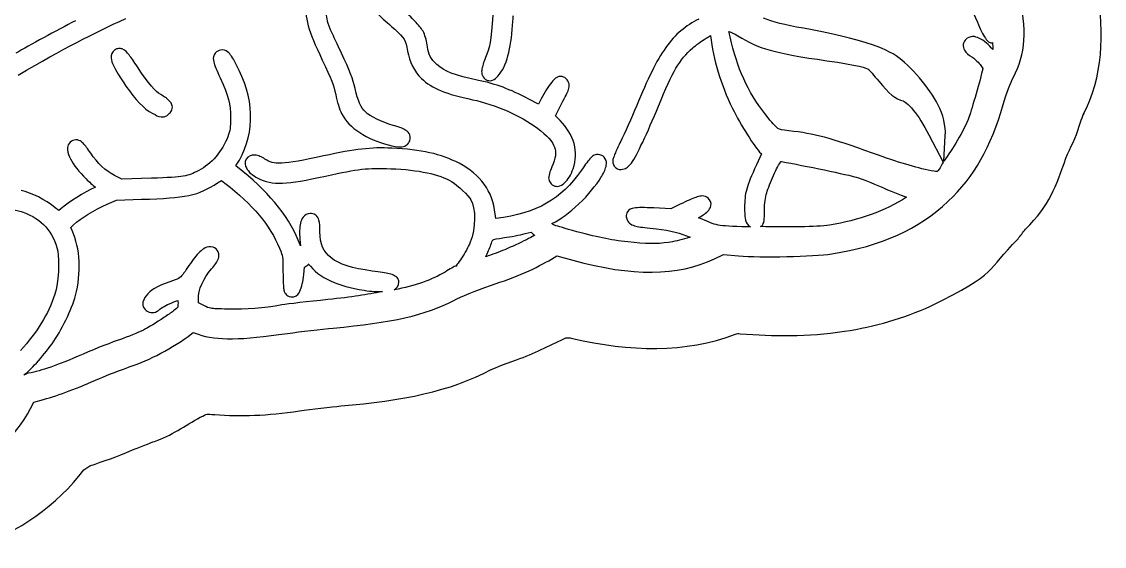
# Model space of a CAD drawing. Extents: x 3 to 173, y 187 to 306.
# Drawn here: x 15.89 to 29.4, y 231.14 to 237.69 of the extents above; entities that cross this region are included whole.
import ezdxf

# ---------------------------------------------------------------- set-up
doc = ezdxf.new("R2010")
doc.units = 0
doc.layers.add('Layer_1', color=7, linetype='CONTINUOUS')

msp = doc.modelspace()

# ---------------------------------------------------------------- linework, layer by layer
at = {"layer": 'Layer_1', "color": 7}
for points in [[(24.48806, 237.511524), (24.48806, 237.510959)], [(27.675183, 237.466509), (27.675183, 237.465945)], [(17.057112, 237.336377), (17.056548, 237.336377)], [(22.374684, 236.723418), (22.339959, 236.656721), (22.220895, 236.71901)], [(22.608951, 236.454441), (22.551626, 236.513419), (22.628244, 236.661146)], [(27.211047, 236.275845), (27.389642, 235.934093)], [(27.395766, 235.94569), (27.41617, 236.26264)], [(25.118652, 236.039766), (25.121959, 236.036464), (25.060223, 235.899761)], [(18.651817, 235.818154), (18.563623, 235.88926), (18.567481, 235.895327)], [(17.513556, 235.733287), (17.140385, 235.720615), (17.05164, 235.767467), (17.05164, 235.766902)], [(16.811861, 235.620804), (16.805796, 235.617982)], [(18.337004, 235.674432), (18.385512, 235.705301), (18.385541, 235.705338)], [(18.385541, 235.705338), (18.427434, 235.672818)], [(16.957863, 235.409298), (17.077477, 235.461114), (17.388362, 235.470484)], [(16.379708, 235.350091), (16.379708, 235.350655), (16.355454, 235.330251), (16.311357, 235.365529), (16.310792, 235.365529)], [(24.107723, 235.408632), (23.989763, 235.352958), (23.779199, 235.362328)], [(21.808064, 235.229469), (21.800898, 235.288451)], [(16.521302, 235.082429), (16.504213, 235.118807), (16.540595, 235.152431)], [(22.174058, 235.042198), (22.250125, 235.062038), (22.250111, 235.062069)], [(22.250111, 235.062069), (22.284285, 235.027895), (22.28485, 235.027895)], [(19.363435, 234.974244), (19.37005, 234.891562)], [(24.538256, 234.729225), (24.649601, 234.78049), (24.835913, 234.765053)], [(19.4108, 234.531782), (19.41962, 234.622181), (19.459859, 234.646988), (19.475294, 234.656358), (19.466474, 234.667393)], [(22.504272, 234.725367), (22.568212, 234.764502), (22.767201, 234.710485)], [(18.157889, 234.149244), (18.157324, 234.149244), (18.097242, 234.180111), (18.097242, 234.22972)], [(18.016264, 233.795442), (18.016828, 233.796006), (18.032814, 233.807577), (18.09455, 233.786636)], [(16.003212, 232.861684), (16.043452, 232.939956), (16.16527, 232.973579), (16.165835, 232.973579)], [(16.669528, 232.097398), (16.743191, 232.145935)]]:
    msp.add_lwpolyline(points, dxfattribs=at)
for points in [[(24.716815, 237.564082)], [(17.100094, 237.349582)], [(25.366129, 235.944002)]]:
    msp.add_lwpolyline(points, close=True, dxfattribs=at)
for points in [[(19.73163, 237.618032), (19.679792, 237.751785), (19.661478, 238.035534), (19.693595, 238.158775)], [(28.266678, 236.994721), (28.419727, 237.276647), (28.437007, 237.589792), (28.33613, 238.03762)], [(29.136295, 236.529359), (29.384998, 236.987502), (29.400413, 237.548681), (29.315308, 238.064818)], [(19.427911, 237.984596), (19.429322, 237.702176), (19.460116, 237.588728), (19.642886, 237.206281)], [(21.775515, 237.896977), (21.760557, 237.520163), (21.743979, 237.400689), (21.688421, 237.260877)], [(27.639902, 237.977439), (27.720906, 237.883896), (27.74983, 237.835298), (27.816844, 237.678128)], [(20.349519, 237.771843), (20.388548, 237.730173), (20.449228, 237.675269), (20.546304, 237.590492)], [(20.813642, 237.675918), (20.7725, 237.720738), (20.723162, 237.76847), (20.673084, 237.813171)], [(22.016394, 237.639063), (22.021277, 237.710488), (22.025561, 237.749158), (22.029625, 237.764739)], [(16.564349, 237.697725), (16.32472, 237.573186), (15.990408, 237.39152), (15.817454, 237.292031)], [(15.846667, 237.018868), (16.435701, 237.360038), (16.761106, 237.530356), (17.192737, 237.725524)], [(19.78179, 237.50724), (19.754217, 237.566571), (19.732838, 237.614919), (19.73163, 237.618032)], [(20.907902, 237.549691), (20.887497, 237.592651), (20.854787, 237.631098), (20.813642, 237.675918)], [(21.832289, 237.006267), (21.945393, 237.126601), (21.996921, 237.354269), (22.016394, 237.639063)], [(24.340887, 237.718779), (24.17779, 237.636568), (24.047127, 237.53107), (23.928577, 237.363794)], [(25.645115, 237.603195), (25.40982, 237.646426), (25.259791, 237.682579), (25.149572, 237.728321)], [(27.816844, 237.678128), (27.833862, 237.638236), (27.852472, 237.597308), (27.869761, 237.562925)], [(19.882111, 237.293919), (19.845104, 237.371956), (19.809357, 237.447905), (19.78179, 237.50724)], [(20.546304, 237.590492), (20.668411, 237.483852), (20.685863, 237.455291), (20.707259, 237.319844)], [(20.954203, 237.372199), (20.947458, 237.431807), (20.932049, 237.498838), (20.907902, 237.549691)], [(24.264819, 237.358286), (24.302197, 237.392519), (24.370935, 237.442055), (24.432389, 237.480104)], [(24.432389, 237.480104), (24.453217, 237.493001), (24.470353, 237.50192), (24.48806, 237.511524)], [(24.48806, 237.510959), (24.520744, 237.210037), (24.612331, 236.906456), (24.760912, 236.603657)], [(24.716798, 237.564037), (24.743129, 237.553707), (24.779621, 237.540584), (24.829247, 237.508913)], [(24.717351, 237.561824), (24.717171, 237.562671), (24.717083, 237.563235), (24.716815, 237.564082)], [(24.748771, 237.42292), (24.736551, 237.47293), (24.72529, 237.522869), (24.717351, 237.561824)], [(24.829247, 237.508913), (25.081297, 237.348094), (25.284928, 237.29191), (25.936639, 237.199132)], [(26.804323, 237.258133), (26.600036, 237.39283), (26.246651, 237.492677), (25.645115, 237.603195)], [(27.757315, 237.501237), (27.72517, 237.502083), (27.689737, 237.480973), (27.675183, 237.466509)], [(27.834486, 237.480296), (27.80838, 237.49119), (27.78946, 237.500446), (27.757315, 237.501237)], [(28.009221, 237.337531), (27.957952, 237.393103), (27.903831, 237.451337), (27.834486, 237.480296)], [(27.869761, 237.562925), (27.887061, 237.528542), (27.899493, 237.503918), (27.917166, 237.480793)], [(27.917166, 237.480793), (27.932603, 237.460614), (27.936018, 237.438332), (27.985514, 237.423468)], [(17.100106, 237.349613), (17.084028, 237.347919), (17.068466, 237.343319), (17.057112, 237.336377)], [(17.145846, 237.345179), (17.132765, 237.350005), (17.116173, 237.351275), (17.100094, 237.349582)], [(17.232386, 237.270212), (17.20549, 237.304367), (17.187679, 237.329812), (17.145846, 237.345179)], [(21.072163, 237.150609), (20.998447, 237.217174), (20.964414, 237.281662), (20.954203, 237.372199)], [(23.928577, 237.363794), (23.80986, 237.196281), (23.700558, 236.968723), (23.562571, 236.631781)], [(23.836524, 236.630683), (24.023325, 237.083909), (24.091882, 237.199902), (24.264819, 237.358286)], [(25.204628, 236.487506), (24.982905, 236.757519), (24.840011, 237.049472), (24.748771, 237.42292)], [(27.641008, 237.405863), (27.635562, 237.379193), (27.642702, 237.349672), (27.654245, 237.329795)], [(27.675183, 237.465945), (27.6611, 237.451862), (27.646447, 237.432541), (27.641008, 237.405863)], [(27.985514, 237.423468), (27.992034, 237.421492), (27.997283, 237.425725), (28.004254, 237.425725)], [(28.004254, 237.425725), (28.001319, 237.404248), (28.013736, 237.354617), (28.009221, 237.337531)], [(17.056548, 237.336377), (17.019938, 237.313742), (17.006431, 237.264655), (17.009143, 237.232747)], [(17.009143, 237.232747), (17.011965, 237.200839), (17.021944, 237.173043), (17.036705, 237.140695)], [(17.336566, 237.121385), (17.291656, 237.188958), (17.259273, 237.236058), (17.232386, 237.270212)], [(18.292424, 237.270613), (18.278482, 237.239061), (18.282865, 237.211157), (18.288566, 237.18683)], [(18.354711, 237.326837), (18.336479, 237.319838), (18.306366, 237.302171), (18.292424, 237.270613)], [(18.442905, 237.32187), (18.417025, 237.335389), (18.37864, 237.33601), (18.354711, 237.326837)], [(18.499129, 237.270057), (18.484059, 237.290462), (18.468771, 237.308343), (18.442905, 237.32187)], [(18.604963, 237.078787), (18.559068, 237.171694), (18.529265, 237.229279), (18.499129, 237.270057)], [(19.642886, 237.206281), (19.756731, 236.968031), (19.787031, 236.889032), (19.811005, 236.775782)], [(20.052438, 236.853497), (20.027913, 236.966547), (19.984214, 237.078595), (19.882111, 237.293919)], [(20.707259, 237.319844), (20.727466, 237.191927), (20.792123, 237.061478), (20.88089, 236.976989)], [(21.688421, 237.260877), (21.662344, 237.19524), (21.645241, 237.148546), (21.636608, 237.108189)], [(27.329079, 236.64463), (27.221911, 236.854239), (26.979574, 237.142583), (26.804323, 237.258133)], [(27.654245, 237.329795), (27.677048, 237.290039), (27.707449, 237.271429), (27.747401, 237.247113)], [(27.747401, 237.247113), (27.776035, 237.229671), (27.819446, 237.189229), (27.849376, 237.151752)], [(17.036705, 237.140695), (17.066191, 237.075996), (17.117245, 236.99379), (17.1927, 236.883277)], [(17.627607, 236.776324), (17.55914, 236.816427), (17.482779, 236.90139), (17.336566, 237.121385)], [(18.288566, 237.18683), (18.299968, 237.138175), (18.32506, 237.083401), (18.370145, 236.984533)], [(18.567481, 235.895327), (18.797963, 236.231671), (18.808309, 236.667163), (18.604963, 237.078787)], [(21.592511, 236.953274), (21.286635, 237.017316), (21.165023, 237.066756), (21.072163, 237.150609)], [(21.636608, 237.108189), (21.63229, 237.08801), (21.62953, 237.069234), (21.631646, 237.047556)], [(25.936639, 237.199132), (26.334702, 237.142465), (26.441071, 237.1066), (26.456433, 237.092745)], [(26.456433, 237.092745), (26.45474, 237.094439), (26.478305, 237.070027), (26.502737, 237.042036)], [(27.884143, 237.095525), (27.854634, 236.968796), (27.745764, 236.591217), (27.713816, 236.504623)], [(27.849376, 237.151752), (27.864334, 237.133013), (27.876272, 237.114702), (27.88245, 237.102694)], [(27.88245, 237.102694), (27.884425, 237.098997), (27.883861, 237.097614), (27.884143, 237.095525)], [(18.370145, 236.984533), (18.477282, 236.749594), (18.498551, 236.66657), (18.498579, 236.485132)], [(20.88089, 236.976989), (21.010893, 236.853263), (21.195085, 236.780709), (21.51589, 236.712956)], [(22.220895, 236.71901), (21.972833, 236.848191), (21.817408, 236.906185), (21.592511, 236.953274)], [(21.631646, 237.047556), (21.633904, 237.025881), (21.643584, 236.99924), (21.662516, 236.980308)], [(21.662516, 236.980308), (21.671067, 236.971757), (21.683457, 236.960637), (21.703856, 236.953864)], [(21.703856, 236.953864), (21.72426, 236.947091), (21.750132, 236.948812), (21.767246, 236.955557)], [(21.767246, 236.955557), (21.801471, 236.968906), (21.81346, 236.986235), (21.832289, 237.006267)], [(22.578084, 236.995167), (22.537241, 236.976738), (22.529576, 236.958416), (22.505322, 236.930677)], [(22.654152, 236.995167), (22.633888, 237.004565), (22.598506, 237.004368), (22.578084, 236.995167)], [(22.68998, 236.968723), (22.682614, 236.975891), (22.674429, 236.985797), (22.654152, 236.995167)], [(22.7225, 236.909744), (22.717618, 236.937176), (22.69981, 236.959133), (22.68998, 236.968723)], [(26.502737, 237.042036), (26.527177, 237.014039), (26.55689, 236.978431), (26.58652, 236.942818)], [(26.58652, 236.942818), (26.713427, 236.790288), (26.792732, 236.717342), (26.891893, 236.697524)], [(28.138795, 236.653517), (28.181808, 236.801636), (28.228979, 236.925272), (28.266678, 236.994721)], [(17.1927, 236.883277), (17.311027, 236.709973), (17.413022, 236.601191), (17.526735, 236.542073)], [(20.186934, 236.556391), (20.118839, 236.624454), (20.088221, 236.688442), (20.052438, 236.853497)], [(22.505322, 236.930677), (22.464783, 236.884319), (22.414977, 236.801388), (22.374684, 236.723418)], [(22.628244, 236.661146), (22.675527, 236.752055), (22.70073, 236.799658), (22.714784, 236.840289)], [(22.714784, 236.840289), (22.721812, 236.860609), (22.727385, 236.882301), (22.7225, 236.909744)], [(17.735645, 236.695848), (17.705097, 236.729633), (17.668388, 236.752445), (17.627607, 236.776324)], [(17.755491, 236.671605), (17.748294, 236.682301), (17.742221, 236.688595), (17.735645, 236.695848)], [(17.772576, 236.618135), (17.772528, 236.64235), (17.762659, 236.660897), (17.755491, 236.671605)], [(19.811005, 236.775782), (19.829406, 236.688812), (19.855232, 236.595842), (19.883215, 236.539861)], [(21.51589, 236.712956), (21.804643, 236.651976), (22.110741, 236.517483), (22.326729, 236.357424)], [(26.891893, 236.697524), (26.894715, 236.69696), (26.956381, 236.658693), (27.017019, 236.583425)], [(17.526735, 236.542073), (17.571414, 236.518847), (17.590035, 236.503036), (17.633672, 236.497426)], [(17.702021, 236.5134), (17.718728, 236.524209), (17.725953, 236.532929), (17.733441, 236.540408)], [(17.733441, 236.540408), (17.739734, 236.546674), (17.745935, 236.552177), (17.753837, 236.563014)], [(17.753837, 236.563014), (17.761739, 236.573852), (17.772633, 236.593932), (17.772576, 236.618135)], [(19.883215, 236.539861), (19.974596, 236.356975), (20.20113, 236.217498), (20.466399, 236.148498)], [(20.527585, 236.392129), (20.387642, 236.42952), (20.231957, 236.511393), (20.186934, 236.556391)], [(23.562571, 236.631781), (23.504651, 236.490351), (23.414602, 236.289803), (23.366339, 236.193566)], [(23.640843, 236.184749), (23.700095, 236.310152), (23.769189, 236.467307), (23.836524, 236.630683)], [(24.760912, 236.603657), (24.811808, 236.499938), (24.88128, 236.378746), (24.947224, 236.27403)], [(27.017019, 236.583425), (27.077658, 236.508153), (27.146147, 236.400945), (27.211047, 236.275845)], [(27.41617, 236.26264), (27.423649, 236.378043), (27.385428, 236.53442), (27.329079, 236.64463)], [(27.452532, 235.445253), (27.779571, 235.757098), (27.982875, 236.116584), (28.138795, 236.653517)], [(29.088145, 236.38211), (29.118949, 236.488183), (29.162087, 236.576877), (29.136295, 236.529359)], [(17.633672, 236.497426), (17.655488, 236.494604), (17.685305, 236.502591), (17.702021, 236.5134)], [(18.498579, 236.485132), (18.498599, 236.363497), (18.494374, 236.335151), (18.463852, 236.249765)], [(22.771559, 235.850858), (22.844381, 236.064051), (22.785021, 236.272498), (22.608951, 236.454441)], [(25.3281, 236.354664), (25.305889, 236.368239), (25.273335, 236.403841), (25.204628, 236.487506)], [(27.713816, 236.504623), (27.640627, 236.306218), (27.507898, 236.095835), (27.395766, 235.94569)], [(20.673107, 236.338662), (20.635608, 236.360562), (20.589815, 236.375506), (20.527585, 236.392129)], [(20.72492, 236.29236), (20.709878, 236.315277), (20.691855, 236.327717), (20.673107, 236.338662)], [(20.735393, 236.201409), (20.746259, 236.229741), (20.739962, 236.269441), (20.72492, 236.29236)], [(22.326729, 236.357424), (22.450277, 236.265865), (22.515098, 236.189976), (22.539499, 236.121503)], [(24.947224, 236.27403), (25.013165, 236.169317), (25.068058, 236.086657), (25.118652, 236.039766)], [(25.465903, 236.325451), (25.380229, 236.335696), (25.350314, 236.341114), (25.3281, 236.354664)], [(26.508802, 236.046534), (25.972388, 236.238052), (25.789926, 236.286727), (25.465903, 236.325451)], [(28.921479, 235.983127), (28.975335, 236.117617), (29.046963, 236.240282), (29.088145, 236.38211)], [(16.474515, 236.151074), (16.46348, 236.127735), (16.462405, 236.105227), (16.464042, 236.08548)], [(16.532393, 236.204541), (16.508489, 236.195369), (16.48555, 236.174406), (16.474515, 236.151074)], [(16.606256, 236.20567), (16.582832, 236.214193), (16.55218, 236.21219), (16.532393, 236.204541)], [(16.659173, 236.169289), (16.64509, 236.183428), (16.62967, 236.197144), (16.606256, 236.20567)], [(16.753983, 236.044163), (16.713625, 236.103796), (16.687356, 236.140991), (16.659173, 236.169289)], [(18.463852, 236.249765), (18.402042, 236.076793), (18.255052, 235.906255), (18.103908, 235.829186)], [(20.466399, 236.148498), (20.53096, 236.131705), (20.575131, 236.121912), (20.619637, 236.12369)], [(20.619637, 236.12369), (20.641904, 236.124537), (20.66648, 236.129165), (20.689092, 236.143531)], [(20.689092, 236.143531), (20.711698, 236.157896), (20.727595, 236.181089), (20.735393, 236.201409)], [(23.366339, 236.193566), (23.340601, 236.142238), (23.317447, 236.092338), (23.300192, 236.051901)], [(23.499732, 235.92182), (23.537849, 235.97177), (23.58159, 236.059344), (23.640843, 236.184749)], [(16.464042, 236.08548), (16.467344, 236.045983), (16.481483, 236.01184), (16.501527, 235.974132)], [(17.05164, 235.766902), (16.941601, 235.824696), (16.837741, 235.920394), (16.753983, 236.044163)], [(18.796775, 236.022104), (18.76301, 236.022104), (18.718681, 236.011944), (18.694249, 235.970842)], [(18.865126, 236.00503), (18.844665, 236.013779), (18.831539, 236.022104), (18.796775, 236.022104)], [(18.927413, 235.971956), (18.906952, 235.984854), (18.885587, 235.996284), (18.865126, 236.00503)], [(19.659977, 236.011092), (19.40134, 235.954348), (19.241616, 235.92568), (19.137426, 235.921797)], [(20.511605, 236.108106), (20.246796, 236.120072), (20.058258, 236.098482), (19.659977, 236.011092)], [(21.351657, 235.91904), (21.123407, 236.037136), (20.875268, 236.091692), (20.511605, 236.108106)], [(22.539499, 236.121503), (22.563911, 236.05303), (22.556602, 235.981526), (22.508079, 235.873455)], [(23.046093, 236.023772), (23.021004, 236.014657), (23.005191, 236.000602), (22.990419, 235.985187)], [(23.119957, 236.022643), (23.102854, 236.029219), (23.071183, 236.032832), (23.046093, 236.023772)], [(23.183347, 235.952638), (23.175529, 235.980748), (23.149409, 236.011349), (23.119957, 236.022643)], [(23.279246, 235.998434), (23.273827, 235.983223), (23.267672, 235.981755), (23.267672, 235.947172)], [(23.300192, 236.051901), (23.291556, 236.031694), (23.284664, 236.013657), (23.279246, 235.998434)], [(27.23806, 235.826601), (27.037466, 235.868807), (26.844265, 235.926764), (26.508802, 236.046534)], [(16.501527, 235.974132), (16.541616, 235.89872), (16.608492, 235.812365), (16.695001, 235.726637)], [(18.694249, 235.970842), (18.669809, 235.929725), (18.681848, 235.887854), (18.695914, 235.861147)], [(18.695914, 235.861147), (18.723939, 235.80774), (18.772735, 235.768892), (18.838679, 235.734368)], [(19.137426, 235.921797), (19.033235, 235.917902), (18.989394, 235.93286), (18.927413, 235.971956)], [(19.683139, 235.759725), (20.104782, 235.85237), (20.195547, 235.862719), (20.497836, 235.851778)], [(21.800898, 235.288451), (21.767951, 235.572005), (21.618337, 235.781058), (21.351657, 235.91904)], [(22.508079, 235.873455), (22.495379, 235.845148), (22.484852, 235.817115), (22.477763, 235.791876)], [(22.990419, 235.985187), (22.960879, 235.954377), (22.930775, 235.910926), (22.87742, 235.834703)], [(23.119945, 235.740972), (23.150411, 235.790146), (23.172526, 235.833535), (23.182782, 235.878225)], [(23.182782, 235.878225), (23.187919, 235.900577), (23.191153, 235.924515), (23.183347, 235.952638)], [(23.267672, 235.947172), (23.267672, 235.921094), (23.276167, 235.887315), (23.3035, 235.864489)], [(23.3035, 235.864489), (23.330847, 235.841657), (23.366286, 235.839512), (23.390591, 235.844649)], [(23.390591, 235.844649), (23.439204, 235.854893), (23.470375, 235.88335), (23.499732, 235.92182)], [(25.060223, 235.899761), (24.996588, 235.758292), (24.959978, 235.673052), (24.938405, 235.596592)], [(25.272423, 235.766524), (25.306967, 235.843384), (25.346478, 235.917225), (25.360067, 235.936298)], [(25.366129, 235.944014), (25.364662, 235.943449), (25.359153, 235.943167), (25.373848, 235.940712)], [(25.360067, 235.936298), (25.363826, 235.941575), (25.364495, 235.942055), (25.366129, 235.944002)], [(25.373848, 235.940712), (25.513018, 235.916356), (25.721986, 235.875007), (25.908527, 235.835982)], [(27.389642, 235.934093), (27.371749, 235.910528), (27.354866, 235.862485), (27.338379, 235.844245)], [(28.414887, 235.097144), (28.725918, 235.401978), (28.793753, 235.629203), (28.921479, 235.983127)], [(16.695001, 235.726637), (16.739646, 235.682396), (16.775138, 235.652399), (16.811861, 235.620804)], [(17.90933, 235.75863), (17.833892, 235.745987), (17.720089, 235.740173), (17.513556, 235.733287)], [(18.103908, 235.829186), (18.024429, 235.788659), (17.984765, 235.771262), (17.90933, 235.75863)], [(19.366192, 234.900931), (19.250856, 235.219399), (19.005538, 235.530868), (18.651817, 235.818154)], [(18.838679, 235.734368), (18.925499, 235.688918), (19.02095, 235.666434), (19.148461, 235.671531)], [(19.148461, 235.671531), (19.275971, 235.676639), (19.438503, 235.705999), (19.683139, 235.759725)], [(20.497836, 235.851778), (20.848985, 235.839078), (21.099892, 235.782639), (21.256861, 235.690823)], [(22.87742, 235.834703), (22.618527, 235.464831), (22.331555, 235.302522), (21.808064, 235.229469)], [(22.470044, 235.754944), (22.468351, 235.742385), (22.462856, 235.731717), (22.474455, 235.701477)], [(22.477763, 235.791876), (22.474235, 235.779261), (22.471737, 235.76752), (22.470044, 235.754944)], [(22.666279, 235.674469), (22.710619, 235.716119), (22.746198, 235.776605), (22.771559, 235.850858)], [(22.845439, 235.414652), (22.962584, 235.525834), (23.059014, 235.642626), (23.119945, 235.740972)], [(25.188087, 235.5521), (25.204371, 235.604808), (25.237879, 235.689661), (25.272423, 235.766524)], [(25.908527, 235.835982), (26.095064, 235.796956), (26.265292, 235.758196), (26.304848, 235.746133)], [(26.304848, 235.746133), (26.367369, 235.727083), (26.512683, 235.670543), (26.615183, 235.625418)], [(27.310269, 235.815029), (27.312809, 235.815594), (27.291219, 235.815312), (27.23806, 235.826601)], [(27.338379, 235.844245), (27.311285, 235.814259), (27.307712, 235.814428), (27.310269, 235.815029)], [(16.805796, 235.617982), (16.665221, 235.553062), (16.4921, 235.443817), (16.379708, 235.350091)], [(17.978164, 235.518439), (18.116653, 235.547615), (18.218327, 235.597769), (18.337004, 235.674432)], [(18.427434, 235.672818), (18.778312, 235.402248), (18.99045, 235.146674), (19.109285, 234.860876)], [(21.256861, 235.690823), (21.331325, 235.647265), (21.467633, 235.514062), (21.49774, 235.462619)], [(22.474455, 235.701477), (22.481144, 235.684064), (22.492546, 235.66559), (22.511387, 235.651315)], [(22.511387, 235.651315), (22.530239, 235.637035), (22.555744, 235.630346), (22.576981, 235.631475)], [(22.576981, 235.631475), (22.619452, 235.633733), (22.644107, 235.653658), (22.666279, 235.674469)], [(24.938405, 235.596592), (24.916843, 235.520135), (24.912581, 235.45492), (24.912497, 235.36839)], [(26.615183, 235.625418), (26.717632, 235.580322), (26.852814, 235.525568), (26.933236, 235.495881)], [(16.310792, 235.365529), (16.18817, 235.464594), (16.018478, 235.552568), (15.884702, 235.579402)], [(17.388362, 235.470484), (17.666562, 235.478894), (17.839672, 235.489252), (17.978164, 235.518439)], [(21.49774, 235.462619), (21.556479, 235.362243), (21.562296, 235.109866), (21.488371, 234.934005)], [(24.304505, 235.494623), (24.258215, 235.478395), (24.197543, 235.451132), (24.107723, 235.408632)], [(24.368448, 235.510596), (24.347366, 235.508056), (24.327653, 235.502722), (24.304505, 235.494623)], [(24.442312, 235.496824), (24.416344, 235.512854), (24.389539, 235.51308), (24.368448, 235.510596)], [(24.493021, 235.416345), (24.490481, 235.452667), (24.464697, 235.482995), (24.442312, 235.496824)], [(25.160528, 235.331614), (25.160528, 235.427733), (25.168896, 235.490022), (25.188087, 235.5521)], [(26.933236, 235.495881), (26.663144, 235.327143), (26.339793, 235.205554), (25.971363, 235.149168)], [(15.505466, 235.3727), (15.740328, 235.349812), (15.84363, 235.331871), (15.91171, 235.308206)], [(16.540595, 235.152431), (16.630474, 235.235424), (16.800806, 235.341621), (16.957863, 235.409298)], [(22.508096, 235.167708), (22.629257, 235.229799), (22.720285, 235.29587), (22.845439, 235.414652)], [(23.530601, 235.359506), (23.502943, 235.354313), (23.464872, 235.346354), (23.443507, 235.301628)], [(23.779199, 235.362328), (23.656323, 235.367634), (23.585934, 235.370005), (23.530601, 235.359506)], [(24.338129, 235.24106), (24.393871, 235.272912), (24.434723, 235.29882), (24.464359, 235.335317)], [(24.464359, 235.335317), (24.479627, 235.354113), (24.495465, 235.380026), (24.493021, 235.416345)], [(24.912497, 235.36839), (24.912432, 235.308655), (24.913061, 235.268921), (24.918008, 235.234995)], [(25.155016, 235.203733), (25.160039, 235.235949), (25.160528, 235.272658), (25.160528, 235.331614)], [(25.999526, 234.78986), (26.611813, 234.885011), (27.088817, 235.098439), (27.452532, 235.445253)], [(15.91171, 235.308206), (16.142201, 235.228086), (16.288517, 235.063339), (16.342209, 234.823137)], [(19.403124, 235.248197), (19.385316, 235.224265), (19.377219, 235.199667), (19.371151, 235.17268)], [(19.492419, 235.295049), (19.456024, 235.295049), (19.420924, 235.272104), (19.403124, 235.248197)], [(19.561321, 235.273008), (19.538856, 235.290505), (19.511435, 235.295049), (19.492419, 235.295049)], [(19.60101, 235.210721), (19.59497, 235.231154), (19.583794, 235.255504), (19.561321, 235.273008)], [(19.613687, 235.064095), (19.613405, 235.129551), (19.613123, 235.16985), (19.60101, 235.210721)], [(23.443507, 235.301628), (23.432811, 235.279248), (23.433762, 235.254316), (23.437996, 235.237687)], [(23.437996, 235.237687), (23.442229, 235.221065), (23.448791, 235.209747), (23.455084, 235.199652)], [(23.455084, 235.199652), (23.465696, 235.182634), (23.484924, 235.164516), (23.505244, 235.153901)], [(24.952186, 235.125304), (24.530393, 235.140939), (24.588187, 235.134137), (24.338129, 235.24106)], [(24.918008, 235.234995), (24.922834, 235.201072), (24.936071, 235.16622), (24.959351, 235.142943)], [(25.139028, 235.153571), (25.149357, 235.17169), (25.152532, 235.187624), (25.155016, 235.203733)], [(16.564296, 234.269386), (16.637487, 234.546268), (16.623983, 234.859383), (16.521302, 235.082429)], [(19.371151, 235.17268), (19.359015, 235.118711), (19.357452, 235.05369), (19.363435, 234.974244)], [(19.753144, 234.740533), (19.65523, 234.81727), (19.614356, 234.912096), (19.613687, 235.064095)], [(22.525735, 235.153371), (22.512922, 235.158733), (22.512866, 235.164716), (22.508096, 235.167708)], [(22.76386, 235.081712), (22.629835, 235.118485), (22.559127, 235.139373), (22.525735, 235.153371)], [(23.45343, 234.938396), (23.229256, 234.964615), (23.07223, 234.997102), (22.76386, 235.081712)], [(23.505244, 235.153901), (23.525564, 235.14329), (23.546205, 235.137109), (23.571391, 235.13186)], [(23.571391, 235.13186), (23.621759, 235.121333), (23.692777, 235.113741), (23.813924, 235.101543)], [(23.813924, 235.101543), (23.988326, 235.083989), (24.114146, 235.046716), (24.233399, 234.999018)], [(24.98691, 235.125868), (24.971727, 235.126433), (24.967578, 235.124739), (24.952186, 235.125304)], [(24.959351, 235.142943), (24.967761, 235.134532), (24.977653, 235.131343), (24.98691, 235.125868)], [(25.110919, 235.129328), (25.121135, 235.137541), (25.133245, 235.143468), (25.139028, 235.153571)], [(25.971363, 235.149168), (25.798045, 235.12264), (25.467405, 235.121962), (25.110919, 235.129328)], [(28.323532, 234.978684), (28.3559, 235.016445), (28.384223, 235.057743), (28.414887, 235.097144)], [(21.488371, 234.934005), (21.464551, 234.877372), (21.421238, 234.798973), (21.381434, 234.73667)], [(21.746313, 234.90438), (21.756219, 234.931728), (21.763323, 234.949663), (21.76781, 234.957847)], [(21.76781, 234.957847), (21.772297, 234.966032), (21.771109, 234.963915), (21.773875, 234.96558)], [(21.773875, 234.96558), (21.779435, 234.968882), (21.822144, 234.979776), (21.916087, 234.992589)], [(21.916087, 234.992589), (21.993021, 235.003059), (22.10464, 235.024457), (22.174058, 235.042198)], [(22.188939, 234.966667), (22.110287, 234.926978), (22.010835, 234.880315), (21.918844, 234.841541)], [(22.287607, 235.019033), (22.262828, 235.004724), (22.228267, 234.986513), (22.188939, 234.966667)], [(22.28485, 235.027895), (22.290635, 235.022194), (22.287108, 235.026201), (22.291465, 235.021291)], [(22.291465, 235.021291), (22.288643, 235.019597), (22.290336, 235.020726), (22.287607, 235.019033)], [(23.963855, 234.932329), (23.809471, 234.910908), (23.679583, 234.911952), (23.45343, 234.938396)], [(24.194814, 234.986346), (24.114324, 234.962244), (24.021575, 234.940333), (23.963855, 234.932329)], [(24.233399, 234.999018), (24.219853, 234.994643), (24.209298, 234.990664), (24.194814, 234.986346)], [(27.232164, 234.136301), (28.097966, 234.567675), (27.914908, 234.566775), (28.323532, 234.978684)], [(16.342209, 234.823137), (16.367384, 234.710474), (16.351015, 234.424919), (16.306932, 234.289009)], [(18.115437, 234.81456), (18.0713, 234.773531), (18.02567, 234.716189), (17.979838, 234.645887)], [(18.183785, 234.864169), (18.158639, 234.85178), (18.137504, 234.835075), (18.115437, 234.81456)], [(18.281903, 234.872438), (18.243269, 234.887255), (18.208926, 234.876559), (18.183785, 234.864169)], [(18.344742, 234.81456), (18.331619, 234.844611), (18.304715, 234.863692), (18.281903, 234.872438)], [(18.346944, 234.731327), (18.354366, 234.754159), (18.357919, 234.784509), (18.344742, 234.81456)], [(19.109285, 234.860876), (19.15496, 234.751029), (19.152671, 234.763382), (19.152832, 234.568733)], [(19.37005, 234.891562), (19.368639, 234.895202), (19.36751, 234.897178), (19.366192, 234.900931)], [(21.682373, 234.75445), (21.705035, 234.8033), (21.730046, 234.859476), (21.746313, 234.90438)], [(21.918844, 234.841541), (21.846488, 234.811044), (21.756719, 234.778766), (21.682373, 234.75445)], [(24.835913, 234.765053), (25.115189, 234.741572), (25.77181, 234.754441), (25.999526, 234.78986)], [(17.979838, 234.645887), (17.928041, 234.566445), (17.898315, 234.52511), (17.878413, 234.505329)], [(18.262607, 234.603444), (18.303592, 234.650253), (18.332074, 234.685661), (18.346944, 234.731327)], [(19.466474, 234.667393), (19.608189, 234.48773), (19.835353, 234.384778), (20.163761, 234.335008)], [(20.265222, 234.575721), (20.017352, 234.607635), (19.851058, 234.663797), (19.753144, 234.740533)], [(21.320801, 234.644061), (21.295599, 234.635143), (21.28405, 234.627269), (21.259065, 234.613195)], [(21.310328, 234.639659), (21.306913, 234.636328), (21.303388, 234.637965), (21.320801, 234.644061)], [(21.327416, 234.659499), (21.319994, 234.650214), (21.313771, 234.642989), (21.310328, 234.639659)], [(21.381434, 234.73667), (21.361537, 234.705518), (21.342247, 234.6781), (21.327416, 234.659499)], [(21.743042, 234.394086), (22.05982, 234.501635), (22.324251, 234.616068), (22.504272, 234.725367)], [(22.767201, 234.710485), (23.51487, 234.50737), (24.069045, 234.509613), (24.538256, 234.729225)], [(17.878413, 234.505329), (17.858516, 234.485546), (17.848277, 234.48072), (17.807307, 234.466191)], [(18.097242, 234.22972), (18.097242, 234.33997), (18.15545, 234.48105), (18.262607, 234.603444)], [(19.152832, 234.568733), (19.152875, 234.51131), (19.154526, 234.457253), (19.15669, 234.414942)], [(19.363395, 234.324524), (19.389303, 234.376489), (19.402195, 234.443805), (19.4108, 234.531782)], [(20.4813, 234.540443), (20.432766, 234.552353), (20.364697, 234.562908), (20.265222, 234.575721)], [(20.54524, 234.517837), (20.52509, 234.528675), (20.505566, 234.534488), (20.4813, 234.540443)], [(21.174178, 234.563032), (21.008051, 234.461201), (20.806773, 234.395009), (20.538075, 234.339242)], [(20.577211, 234.49303), (20.566119, 234.505928), (20.55531, 234.512419), (20.54524, 234.517837)], [(21.259065, 234.613195), (21.234088, 234.59914), (21.204125, 234.581391), (21.174178, 234.563032)], [(17.807307, 234.466191), (17.613903, 234.397664), (17.525322, 234.357761), (17.466103, 234.290355)], [(19.15669, 234.414942), (19.157819, 234.393775), (19.158948, 234.37551), (19.160548, 234.360371)], [(20.538075, 234.339242), (20.568038, 234.355864), (20.598707, 234.395864), (20.598707, 234.435702)], [(20.598707, 234.435702), (20.598707, 234.458082), (20.588302, 234.480141), (20.577211, 234.49303)], [(21.283881, 234.209981), (21.373306, 234.257372), (21.550965, 234.328873), (21.743042, 234.394086)], [(16.306932, 234.289009), (16.225795, 234.038805), (16.086694, 233.810298), (15.876433, 233.584004)], [(16.272153, 233.669664), (16.388663, 233.830798), (16.517647, 234.092884), (16.564296, 234.269386)], [(17.466103, 234.290355), (17.437409, 234.257682), (17.414716, 234.232288), (17.40547, 234.18838)], [(19.160548, 234.360371), (19.161395, 234.352808), (19.162524, 234.346119), (19.163856, 234.338866)], [(19.163856, 234.338866), (19.165267, 234.331613), (19.162162, 234.327605), (19.176533, 234.305242)], [(19.176533, 234.305242), (19.185197, 234.291667), (19.196317, 234.277528), (19.215119, 234.266106)], [(19.215119, 234.266106), (19.233915, 234.254676), (19.263381, 234.248891), (19.287328, 234.255072)], [(19.287328, 234.255072), (19.335221, 234.267461), (19.350436, 234.298542), (19.363395, 234.324524)], [(20.393066, 234.31847), (20.201042, 234.284442), (20.021258, 234.250666), (19.712315, 234.219249)], [(20.163761, 234.335008), (20.262084, 234.320107), (20.329758, 234.317934), (20.393066, 234.31847)], [(17.40547, 234.18838), (17.400842, 234.166423), (17.403495, 234.135562), (17.418701, 234.111759)], [(17.418701, 234.111759), (17.433941, 234.087968), (17.455548, 234.075773), (17.473822, 234.068765)], [(17.561466, 234.063798), (17.595917, 234.077684), (17.605032, 234.090553), (17.635879, 234.115061)], [(17.635879, 234.115061), (17.635665, 234.114892), (17.660941, 234.130978), (17.69045, 234.14538)], [(17.69045, 234.14538), (17.71995, 234.159774), (17.756267, 234.176007), (17.791322, 234.190578)], [(17.837603, 234.120011), (17.836587, 234.11974), (17.816504, 234.100453), (17.78634, 234.078118)], [(17.791322, 234.190578), (17.810372, 234.198509), (17.825002, 234.203419), (17.842034, 234.209882)], [(17.840369, 234.129946), (17.839579, 234.124386), (17.838337, 234.122015), (17.837603, 234.120011)], [(17.84257, 234.198847), (17.843699, 234.167433), (17.842395, 234.144054), (17.840369, 234.129946)], [(17.842034, 234.209882), (17.842195, 234.205733), (17.842302, 234.203137), (17.84257, 234.198847)], [(18.254903, 234.111209), (18.221919, 234.116769), (18.207932, 234.123852), (18.157889, 234.149244)], [(18.462711, 234.100738), (18.345976, 234.103278), (18.287886, 234.105649), (18.254903, 234.111209)], [(19.137948, 234.152001), (18.912277, 234.112222), (18.692971, 234.095579), (18.462711, 234.100738)], [(19.712315, 234.219249), (19.465605, 234.19416), (19.215531, 234.165672), (19.137948, 234.152001)], [(19.779614, 233.864919), (20.501344, 233.928981), (20.940301, 234.027894), (21.283881, 234.209981)], [(26.159315, 233.82411), (26.535887, 233.882631), (26.898184, 233.985592), (27.232164, 234.136301)], [(17.665625, 233.994335), (17.574823, 233.934013), (17.47107, 233.870067), (17.411515, 233.839993)], [(17.473822, 234.068765), (17.480256, 234.066225), (17.486581, 234.063064), (17.501934, 234.059396)], [(17.501934, 234.059396), (17.517287, 234.055727), (17.544239, 234.056856), (17.561466, 234.063798)], [(17.78634, 234.078118), (17.753682, 234.053932), (17.711024, 234.024496), (17.665625, 233.994335)], [(17.411515, 233.839993), (17.346466, 233.807151), (17.211821, 233.752454), (17.125432, 233.723687)], [(19.208004, 233.797671), (19.372576, 233.821604), (19.631944, 233.851827), (19.779614, 233.864919)], [(17.125432, 233.723687), (17.028221, 233.691327), (16.822614, 233.609632), (16.658002, 233.539031)], [(17.23354, 233.378724), (17.498008, 233.466458), (17.761629, 233.607369), (18.016264, 233.795442)], [(18.09455, 233.786636), (18.334563, 233.70681), (18.629908, 233.713555), (19.208004, 233.797671)], [(22.067101, 233.469562), (22.290328, 233.54535), (22.468238, 233.641585), (22.658464, 233.730339)], [(22.658464, 233.730339), (22.686957, 233.751336), (22.727577, 233.745466), (22.764639, 233.733612)], [(22.764639, 233.733612), (23.480174, 233.571871), (24.174937, 233.548353), (24.797576, 233.789142)], [(24.797576, 233.789142), (24.817162, 233.796226), (24.833833, 233.795888), (24.856425, 233.794081)], [(24.856425, 233.794081), (25.275471, 233.762684), (25.688063, 233.750859), (26.159315, 233.82411)], [(16.075368, 233.428231), (16.142814, 233.503017), (16.21454, 233.589987), (16.272153, 233.669664)], [(15.919926, 233.2783), (15.965951, 233.314092), (16.01587, 233.362259), (16.075368, 233.428231)], [(16.658002, 233.539031), (16.317557, 233.393012), (16.150922, 233.335236), (15.9767, 233.300906)], [(21.751873, 233.346991), (21.736125, 233.338637), (21.90659, 233.415065), (22.067101, 233.469562)], [(15.9767, 233.300906), (15.950172, 233.295657), (15.941657, 233.283945), (15.919926, 233.2783)], [(16.862571, 233.234855), (16.966815, 233.280967), (17.137579, 233.346892), (17.23354, 233.378724)], [(19.875727, 232.89248), (20.650865, 232.961277), (21.231797, 233.071364), (21.751873, 233.346991)], [(16.165835, 232.973579), (16.356563, 233.026694), (16.596904, 233.117346), (16.862571, 233.234855)], [(19.358849, 232.831193), (19.497251, 232.851315), (19.761594, 232.88236), (19.875727, 232.89248)], [(15.011577, 232.069035), (15.488843, 232.226983), (15.802713, 232.475782), (16.003212, 232.861684)], [(17.551427, 232.451545), (17.754359, 232.51886), (17.93107, 232.648603), (18.119334, 232.751806)], [(18.119334, 232.751806), (18.222066, 232.798128), (18.185628, 232.793832), (18.302051, 232.784714)], [(18.302051, 232.784714), (18.622094, 232.759172), (18.953905, 232.772296), (19.358849, 232.831193)], [(17.268708, 232.341311), (17.331215, 232.368969), (17.510056, 232.43782), (17.551427, 232.451545)], [(16.743191, 232.145935), (16.914799, 232.206293), (17.080886, 232.258234), (17.268708, 232.341311)], [(15.329187, 231.141901), (15.849861, 231.314214), (16.335981, 231.65677), (16.669528, 232.097398)]]:
    msp.add_open_spline(points, degree=3, dxfattribs=at)

doc.saveas('drawing.dxf')
